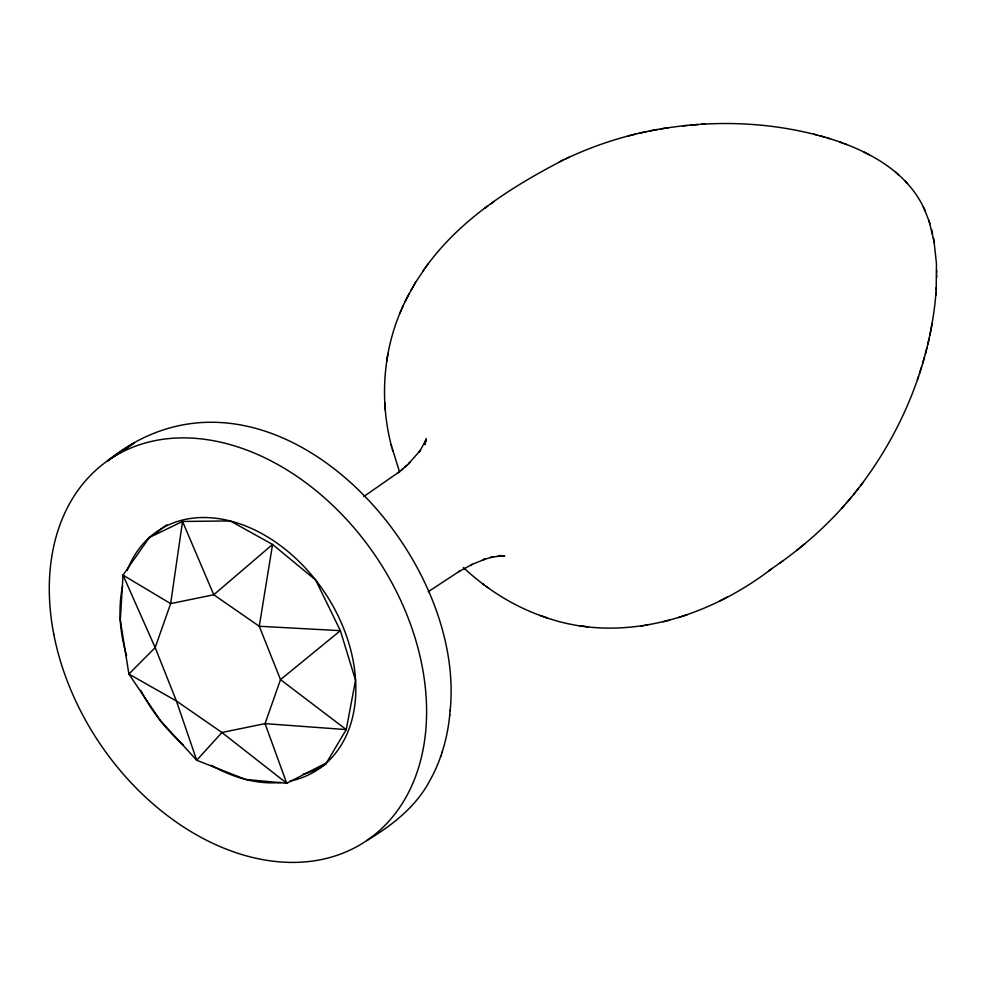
<?xml version="1.0" encoding="UTF-8"?>
<svg xmlns="http://www.w3.org/2000/svg" width="986" height="986" viewBox="0 0 986 986"><rect width="100%" height="100%" fill="white"/><g stroke="black" fill="none" stroke-linecap="round" stroke-linejoin="round"><path stroke-width="1.48" d="M936.195 289.97L936.466 263.718L934.001 240.941M450.134 710.746C467.031 547.267 264.556 333.539 107.166 461.103L134.355 442.862L111.307 458.293M860.47 485.753C902.757 430.019 930.365 362.404 936.022 292.472M935.85 295.171L936.367 287.382M366.582 840.664C391.652 825.763 415.796 807.066 429.723 780.838C441.087 760.613 447.496 737.824 449.764 714.813M449.702 715.54L450.208 710.031M406.836 298.166C383.394 343.498 378.587 397.494 391.615 446.67M386.672 361.443L387.313 357.573M387.338 357.376L388.003 353.444M424.941 443.7L425.434 441.075L424.892 444.6L426.014 439.744L424.436 444.082L426.088 439.978L419.198 452.093L420.591 450.084L408.648 463.691L409.424 462.927M932.201 323.235L929.86 335.166M425.015 443.343L425.779 440.089M929.182 338.334L927.764 344.41M926.976 347.651L925.349 353.851M424.633 444.255L426.223 438.499M924.461 357.129L922.625 363.427M921.627 366.755L919.581 373.139M917.387 379.746L918.484 376.492M440.532 756.903L440.791 756.151M441.974 752.651L442.221 751.899M399.774 313.548L401.376 309.851M401.659 309.173L403.286 305.426M407.255 297.353L415.636 282.279L425.225 267.909M405.012 301.753L409.091 293.717M411.039 290.167L413.06 286.692M413.578 285.792L415.636 282.279M425.89 266.996C460.326 219.102 511.635 186.835 563.203 160.065M422.871 271.175L428.269 263.693M858.461 488.329L853.519 494.541M862.873 482.635C839.641 513.792 811.158 540.883 779.458 563.302M851.485 497.006L846.321 503.094M841.613 508.468L844.262 505.448M405.16 466.896L410.213 462.188M402.325 469.299L401.536 469.989L406.75 465.466L405.949 466.168M397.789 472.997L403.138 468.633M796.614 550.459L804.995 543.631M398.59 472.331L363.809 496.513M484.508 208.379L487.836 206.025M490.818 203.868L494.159 201.514M543.989 616.829C621.956 645.004 708.712 617.31 772.1 568.478M768.76 570.845L782.798 560.948M428.257 591.699L459.661 571.116L458.786 571.646L472.368 564.275L471.407 564.744L485.42 558.951L483.263 559.691L492.901 556.905L490.535 557.46L502.33 555.685L498.152 555.956L504.709 555.993L500.025 555.623L504.351 556.141L501.061 555.648M720.002 600.844L723.613 598.946M723.946 598.773L727.569 596.887M559.543 161.827C589.258 147.062 620.995 136.351 653.607 130.214M565.73 158.857L569.378 157.107M678.467 617.606L682.312 616.361M683.31 616.016L687.193 614.746M628.181 135.969L631.706 135.07M632.001 134.996L635.514 134.108M663.159 621.796L665.661 621.168M667.078 620.798L669.593 620.169M639.051 133.27L642.625 132.481M642.872 132.42L646.422 131.631M653.829 130.177C710.302 119.676 769.4 121.29 824.74 137.153M649.996 130.904L657.403 129.499M661.002 128.87L668.409 127.699M641.122 625.987L643.636 625.605M645.103 625.37L647.642 624.976M690.373 125.111L697.792 124.519M683.064 125.801L686.823 125.444M701.366 124.273L705.015 124.039M579.472 625.703L587.804 626.813M500.715 555.611L503.353 556.166L501.615 555.784M813.857 134.17L816.642 134.922M819.391 135.637C860.975 146.976 905.949 168.088 924.585 209.636M827.34 137.941L829.904 138.693M463.383 567.554C486.369 589.012 513.509 606.316 543.311 616.583M540.045 615.461L547.341 617.988M839.825 142.009L842.278 142.921M844.435 143.709L846.777 144.585M869.159 154.728L863.662 151.955M486.221 586.399L487.885 587.644M482.684 583.798L484.274 584.994M895.707 172.254L898.628 174.756M905.382 181.288L906.183 182.151M906.676 182.681L907.379 183.445M923.352 207.035L923.771 207.923M924.843 210.252L929.354 221.949M924.116 208.638L925.361 211.361M399.589 472.109L391.109 444.686M929.317 221.875L934.383 243.061M928.75 220.112L929.958 223.834M392.243 449.037L392.724 450.922M932.633 233.965L931.56 229.504M933.471 237.971L933.828 239.98M384.823 402.904L385.045 405.875M385.132 407.243L385.341 410.127M936.688 270.386L936.7 272.789M936.688 274.884L936.7 277.411M326.44 763.793A143.685 104.208 56.1 0 1 303.244 774.158M155.357 534.227A143.685 104.208 56.1 0 1 166.893 524.798M127.231 570.389A143.685 104.208 56.1 0 1 316.716 581.383A143.685 104.208 56.1 0 1 289.995 781.085M281.022 782.428A143.685 104.208 56.1 0 1 211.534 765.382M183.408 745.046A143.685 104.208 56.1 0 1 140.653 690.274M126.59 655.715A143.685 104.208 56.1 0 1 122.584 586.3M123.028 575.134L120.28 620.108L128.895 674.054L160.151 720.31L196.707 760.268L245.563 779.421L286.729 783.278L326.502 762.819L346.246 729.591L355.539 680.229L340.38 630.67L315.668 580.039L272.567 544.457L230.243 520.928L182.546 521.458L149.305 537.53L123.028 575.134L155.172 647.617L176.42 700.997L196.707 760.268L221.924 732.487L265.049 723.638L346.246 729.591L280.517 679.637L259.269 626.258L272.567 544.457L213.765 594.768L170.64 603.617L123.028 575.134M182.546 521.458L170.64 603.617L155.172 647.617L128.895 674.054L176.42 700.997L221.924 732.487L286.729 783.278L265.049 723.638L280.517 679.637L340.38 630.67L259.269 626.258L213.765 594.768L182.546 521.458M53.836 634.516A229.886 166.733 56.1 0 0 365.547 841.366A229.886 166.733 56.1 0 0 294.333 474.636A229.886 166.733 56.1 0 0 53.836 634.516"/></g></svg>
